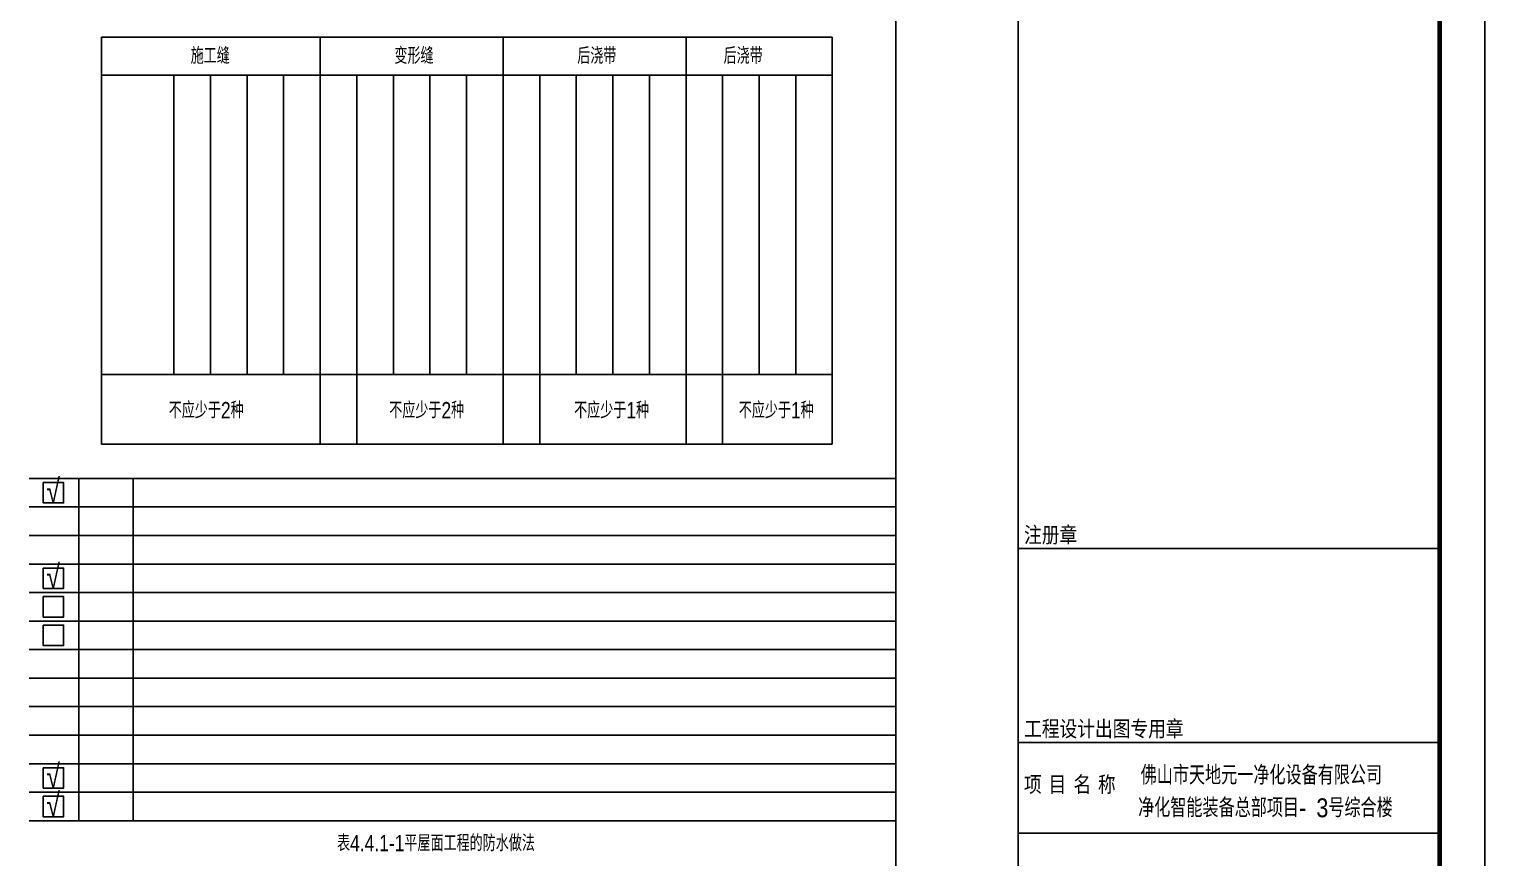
# Model space of a CAD drawing. Extents: x -1041549 to 749950, y -354245 to 17554.
# Drawn here: x -989272 to -957139, y -271737 to -253432 of the extents above; entities that cross this region are included whole.
import ezdxf

# ---------------------------------------------------------------- set-up
doc = ezdxf.new("R2010")
doc.units = 0
doc.header["$LTSCALE"] = 1000
doc.header["$MEASUREMENT"] = 0
doc.linetypes.add('CONTINOUS', pattern=[0])
for name, color, linetype in [('13', 13, 'Continuous'), ('14', 1, 'Continuous'), ('2', 2, 'Continuous'), ('PUB_TAB', 7, 'Continuous'), ('PUB_TEXT', 7, 'Continuous'), ('PUB_TITLE', 4, 'Continuous'), ('text', 7, 'Continuous'), ('辅助线', 8, 'CONTINOUS')]:
    doc.layers.add(name, color=color, linetype=linetype)
doc.styles.add('_HZTXT', font='gs_txt.shx', dxfattribs={"width": 0.8, "bigfont": 'HZTXT.shx'})
doc.styles.add('HZ', font='rs.shx', dxfattribs={"width": 0.8, "bigfont": 'hztxt.shx'})
doc.styles.add('宋体', font='')
doc.styles.get('宋体').set_extended_font_data('宋体')

# ---------------------------------------------------------------- blocks, each defined once
blk = doc.blocks.new('A$C664e5b13')
at = {"layer": '14'}
for p, q in [((10487, 29417), (10487, 717)), ((10487, 25320), (19787, 25320)), ((10487, 21037), (19787, 21037)), ((10487, 19037), (19787, 19037))]:
    blk.add_line(p, q, dxfattribs=at)
blk.add_lwpolyline([(10487, 717), (10487, 58117)], dxfattribs=at)
at = {"layer": '13', "color": 7, "style": '_HZTXT', "width": 0.85}
for s, height, p in [('佛山市天地元一净化设备有限公司', 417.91, (13189, 20107)), ('净化智能装备总部项目-', 417.91, (13132, 19387)), ('3号综合楼', 417.9, (17067, 19386))]:
    blk.add_text(s, height=height, dxfattribs=at).set_placement(p)
at = {"layer": '14', "style": '宋体', "width": 0.82}
for s, p in [('注册章', (10614, 25449)), ('工程设计出图专用章', (10614, 21166)), ('项', (10611, 19937)), ('目', (11154, 19937)), ('名', (11706, 19937)), ('称', (12245, 19937))]:
    blk.add_text(s, height=350, dxfattribs=at).set_placement(p)

msp = doc.modelspace()

# ---------------------------------------------------------------- linework, layer by layer
msp.add_lwpolyline([(-1038738.7, -235932.3), (-970143.4, -235932.3), (-970143.4, -289482.3), (-1038738.7, -289482.3)], close=True)
at = {"layer": '2'}
for p, q in [((-988172.2, -270916.7), (-988172.2, -263356.7)), ((-986972.2, -270916.7), (-986972.2, -263356.7))]:
    msp.add_line(p, q, dxfattribs=at)
at = {"layer": 'PUB_TAB'}
for p, q in [((-987677.9, -253609.3), (-971542.6, -253609.3)), ((-987677.9, -253609.3), (-987677.9, -262602.2)), ((-982846.6, -253609.3), (-982846.6, -262602.2)), ((-978809.5, -253609.3), (-978809.5, -262602.2)), ((-974772.3, -253609.3), (-974772.3, -262602.2)), ((-971542.6, -253609.3), (-971542.6, -262602.2)), ((-987677.9, -254447.1), (-971542.6, -254447.1)), ((-986076.3, -254447.1), (-986076.3, -261058.9)), ((-985268.9, -254447.1), (-985268.9, -261058.9)), ((-984461.5, -254447.1), (-984461.5, -261058.9)), ((-983654.1, -254447.1), (-983654.1, -261058.9)), ((-982039.2, -254447.1), (-982039.2, -262602.2)), ((-981231.8, -254447.1), (-981231.8, -261058.9)), ((-980424.3, -254447.1), (-980424.3, -261058.9)), ((-979616.9, -254447.1), (-979616.9, -261058.9)), ((-978002.1, -254447.1), (-978002.1, -262602.2)), ((-977194.6, -254447.1), (-977194.6, -261058.9)), ((-976387.2, -254447.1), (-976387.2, -261058.9)), ((-975579.8, -254447.1), (-975579.8, -261058.9)), ((-973964.9, -254447.1), (-973964.9, -262602.2)), ((-973157.5, -254447.1), (-973157.5, -261058.9)), ((-972350, -254447.1), (-972350, -261058.9)), ((-987677.9, -261058.9), (-971542.6, -261058.9)), ((-987677.9, -262602.2), (-971542.6, -262602.2))]:
    msp.add_line(p, q, dxfattribs=at)
at = {"layer": 'PUB_TEXT'}
for points in [[(-988961.3, -263446.7), (-988961.3, -263896.7), (-988511.3, -263896.7), (-988511.3, -263446.7)], [(-988961.3, -265336.7), (-988961.3, -265786.7), (-988511.3, -265786.7), (-988511.3, -265336.7)], [(-988961.3, -265966.7), (-988961.3, -266416.7), (-988511.3, -266416.7), (-988511.3, -265966.7)], [(-988961.3, -266596.7), (-988961.3, -267046.7), (-988511.3, -267046.7), (-988511.3, -266596.7)], [(-988961.3, -269746.7), (-988961.3, -270196.7), (-988511.3, -270196.7), (-988511.3, -269746.7)], [(-988961.3, -270376.7), (-988961.3, -270826.7), (-988511.3, -270826.7), (-988511.3, -270376.7)]]:
    msp.add_lwpolyline(points, close=True, dxfattribs=at)
at = {"layer": 'PUB_TITLE'}
msp.add_lwpolyline([(-1041238.7, -290508.5), (-957138.7, -290508.5), (-957138.7, -231108.5), (-1041238.7, -231108.5)], close=True, dxfattribs=at)
at = {"layer": 'PUB_TITLE', "const_width": 100}
msp.add_lwpolyline([(-1038738.7, -289508.5), (-958138.7, -289508.5), (-958138.7, -232108.5), (-1038738.7, -232108.5)], close=True, dxfattribs=at)
at = {"layer": '辅助线'}
for p, q in [((-989272.2, -263356.7), (-970143.4, -263356.7)), ((-989272.2, -263986.7), (-970143.4, -263986.7)), ((-989272.2, -264616.7), (-970143.4, -264616.7)), ((-989272.2, -265246.7), (-970143.4, -265246.7)), ((-989272.2, -265876.7), (-970143.4, -265876.7)), ((-989272.2, -266506.7), (-970143.4, -266506.7)), ((-989272.2, -267136.7), (-970143.4, -267136.7)), ((-989272.2, -267766.7), (-970143.4, -267766.7)), ((-989272.2, -268396.7), (-970143.4, -268396.7)), ((-989272.2, -269026.7), (-970143.4, -269026.7)), ((-989272.2, -269656.7), (-970143.4, -269656.7)), ((-989272.2, -270286.7), (-970143.4, -270286.7)), ((-989272.2, -270916.7), (-970143.4, -270916.7))]:
    msp.add_line(p, q, dxfattribs=at)

# ---------------------------------------------------------------- block references
msp.add_blockref('A$C664e5b13', (-977925.4, -290225.5))

# ---------------------------------------------------------------- texts
at = {"layer": 'PUB_TEXT', "style": 'HZ', "width": 0.8}
for p in [(-988890.2, -263903.3), (-988890.2, -265793.3), (-988890.2, -270203.3), (-988890.2, -270833.3)]:
    msp.add_text('√', height=520.3, dxfattribs=at).set_placement(p)
at = {"layer": 'text', "style": '_HZTXT', "width": 0.8}
for s, p in [('施工缝', (-985706.5, -254200.2)), ('变形缝', (-981209.3, -254200.2)), ('后浇带', (-977172.1, -254200.2)), ('后浇带', (-973942.4, -254200.2)), ('不应少于2种', (-986190.7, -262028.1)), ('不应少于2种', (-981322.7, -262028.1)), ('不应少于1种', (-977241.7, -262028.1)), ('不应少于1种', (-973607.8, -262028.1)), ('表4.4.1-1平屋面工程的防水做法', (-982475.6, -271590.1))]:
    msp.add_text(s, height=360, dxfattribs=at).set_placement(p)

doc.saveas('drawing.dxf')
